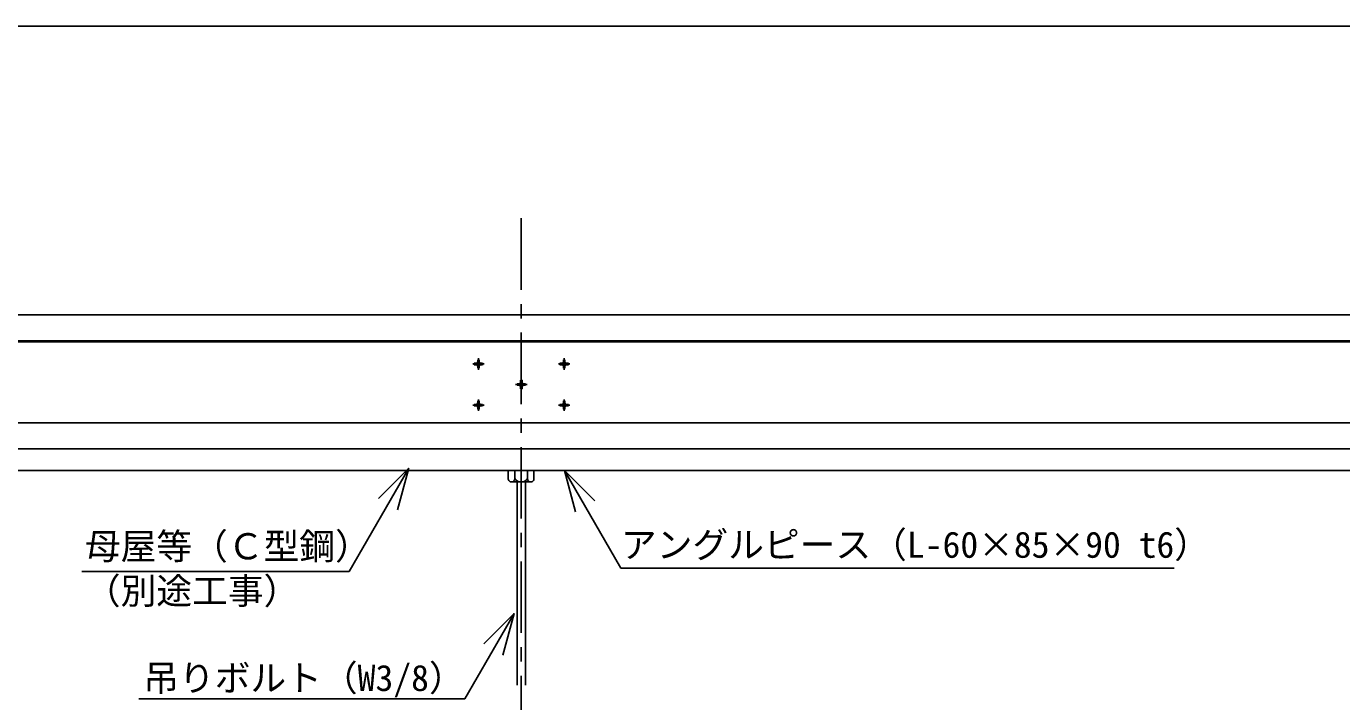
# Model space of a CAD drawing. Units: millimetres on the paper. Extents: x -204 to 206, y -141 to 144.
# Drawn here: x 40.2 to 132.2, y -61.2 to -14 of the extents above; entities that cross this region are included whole.
import ezdxf
from ezdxf.enums import TextEntityAlignment as Align

# ---------------------------------------------------------------- set-up
doc = ezdxf.new("R2010")
doc.units = ezdxf.units.MM
doc.linetypes.add('CHAIN1', pattern=[8, 5, -1, 1, -1])
for name, color, linetype in [('1-0_断面', 134, 'Continuous'), ('1-2_文字', 134, 'Continuous'), ('F-1_レイアウト', 134, 'Continuous')]:
    doc.layers.add(name, color=color, linetype=linetype)
doc.styles.add('ＭＳ ゴシック', font='')
doc.styles.get('ＭＳ ゴシック').set_extended_font_data('MS Gothic')

msp = doc.modelspace()

# ---------------------------------------------------------------- linework, layer by layer
at = {"layer": '1-0_断面', "color": 2, "linetype": 'CHAIN1'}
msp.add_line((74.847, -27.405), (74.847, -102.419), dxfattribs=at)
at = {"layer": '1-0_断面'}
for p, q in [((13.087, -34.153), (133.648, -34.153)), ((13.087, -35.973), (133.648, -35.973)), ((13.087, -36.039), (133.648, -36.039)), ((72.246, -37.596), (71.446, -37.596)), ((71.696, -37.546), (71.55, -37.546)), ((71.696, -37.646), (71.55, -37.646)), ((71.796, -37.446), (71.796, -37.3)), ((71.846, -37.996), (71.846, -37.196)), ((71.896, -37.446), (71.896, -37.3)), ((72.141, -37.546), (71.996, -37.546)), ((72.141, -37.646), (71.996, -37.646)), ((78.246, -37.596), (77.446, -37.596)), ((77.696, -37.546), (77.55, -37.546)), ((77.696, -37.646), (77.55, -37.646)), ((77.796, -37.446), (77.796, -37.3)), ((77.846, -37.996), (77.846, -37.196)), ((77.896, -37.446), (77.896, -37.3)), ((78.141, -37.546), (77.996, -37.546)), ((78.141, -37.646), (77.996, -37.646)), ((71.796, -37.892), (71.796, -37.746)), ((71.896, -37.892), (71.896, -37.746)), ((74.847, -39.433), (74.847, -38.633)), ((77.796, -37.892), (77.796, -37.746)), ((77.896, -37.892), (77.896, -37.746)), ((75.247, -39.033), (74.447, -39.033)), ((74.697, -38.983), (74.551, -38.983)), ((74.697, -39.083), (74.551, -39.083)), ((74.797, -38.883), (74.797, -38.737)), ((74.797, -39.328), (74.797, -39.183)), ((74.897, -38.883), (74.897, -38.737)), ((74.897, -39.328), (74.897, -39.183)), ((75.143, -38.983), (74.997, -38.983)), ((75.143, -39.083), (74.997, -39.083)), ((72.246, -40.469), (71.446, -40.469)), ((71.696, -40.419), (71.55, -40.419)), ((71.796, -40.319), (71.796, -40.173)), ((71.846, -40.869), (71.846, -40.069)), ((71.896, -40.319), (71.896, -40.173)), ((72.141, -40.419), (71.996, -40.419)), ((78.246, -40.469), (77.446, -40.469)), ((77.696, -40.419), (77.55, -40.419)), ((77.796, -40.319), (77.796, -40.173)), ((77.846, -40.869), (77.846, -40.069)), ((77.896, -40.319), (77.896, -40.173)), ((78.141, -40.419), (77.996, -40.419)), ((71.696, -40.519), (71.55, -40.519)), ((71.796, -40.765), (71.796, -40.619)), ((71.896, -40.765), (71.896, -40.619)), ((72.141, -40.519), (71.996, -40.519)), ((77.696, -40.519), (77.55, -40.519)), ((77.796, -40.765), (77.796, -40.619)), ((77.896, -40.765), (77.896, -40.619)), ((78.141, -40.519), (77.996, -40.519)), ((13.087, -41.719), (133.648, -41.719)), ((13.087, -43.539), (133.648, -43.539)), ((13.087, -45.045), (133.648, -45.045)), ((13.087, -45.045), (133.648, -45.045)), ((73.934, -45.642), (73.934, -45.045)), ((74.384, -45.595), (74.384, -45.045)), ((75.284, -45.595), (75.284, -45.045)), ((75.734, -45.642), (75.734, -45.045)), ((74.159, -45.845), (75.509, -45.845)), ((74.547, -60.045), (74.547, -45.845)), ((75.147, -60.045), (75.147, -45.845))]:
    msp.add_line(p, q, dxfattribs=at)
for centre, radius, start, end in [((71.846, -37.596), 0.3, 170.40593, 189.59407), ((71.696, -37.446), 0.1, 270, 0), ((71.696, -37.746), 0.1, 0, 90), ((71.846, -37.596), 0.3, 80.40593, 99.59407), ((71.996, -37.446), 0.1, 180, 270), ((71.996, -37.746), 0.1, 90, 180), ((71.846, -37.596), 0.3, 350.40593, 9.59407), ((77.846, -37.596), 0.3, 170.40593, 189.59407), ((77.696, -37.446), 0.1, 270, 0), ((77.696, -37.746), 0.1, 0, 90), ((77.846, -37.596), 0.3, 80.40593, 99.59407), ((77.996, -37.446), 0.1, 180, 270), ((77.996, -37.746), 0.1, 90, 180), ((77.846, -37.596), 0.3, 350.40593, 9.59407), ((71.846, -37.596), 0.3, 260.40593, 279.59407), ((77.846, -37.596), 0.3, 260.40593, 279.59407), ((74.847, -39.033), 0.3, 170.40593, 189.59407), ((74.697, -38.883), 0.1, 270, 0), ((74.697, -39.183), 0.1, 0, 90), ((74.847, -39.033), 0.3, 80.40593, 99.59407), ((74.847, -39.033), 0.3, 260.40593, 279.59407), ((74.997, -38.883), 0.1, 180, 270), ((74.997, -39.183), 0.1, 90, 180), ((74.847, -39.033), 0.3, 350.40593, 9.59407), ((71.846, -40.469), 0.3, 170.40593, 189.59407), ((71.696, -40.319), 0.1, 270, 0), ((71.846, -40.469), 0.3, 80.40593, 99.59407), ((71.996, -40.319), 0.1, 180, 270), ((71.846, -40.469), 0.3, 350.40593, 9.59407), ((77.846, -40.469), 0.3, 170.40593, 189.59407), ((77.696, -40.319), 0.1, 270, 0), ((77.846, -40.469), 0.3, 80.40593, 99.59407), ((77.996, -40.319), 0.1, 180, 270), ((77.846, -40.469), 0.3, 350.40593, 9.59407), ((71.696, -40.619), 0.1, 0, 90), ((71.846, -40.469), 0.3, 260.40593, 279.59407), ((71.996, -40.619), 0.1, 90, 180), ((77.696, -40.619), 0.1, 0, 90), ((77.846, -40.469), 0.3, 260.40593, 279.59407), ((77.996, -40.619), 0.1, 90, 180), ((74.159, -45.619), 0.226, 186.02525, 6.02561), ((74.834, -45.315), 0.53, 211.89079, 328.10922), ((75.509, -45.619), 0.226, 173.97441, 353.97475)]:
    msp.add_arc(centre, radius, start, end, dxfattribs=at)
at = {"layer": '1-2_文字'}
for p, q in [((62.805, -52.107), (66.972, -44.89)), ((66.972, -44.89), (64.851, -47.011)), ((66.972, -44.89), (66.196, -47.788)), ((77.86, -45.045), (78.636, -47.943)), ((77.86, -45.045), (79.981, -47.166)), ((81.805, -51.878), (77.86, -45.045)), ((44.099, -52.107), (62.805, -52.107)), ((81.805, -51.878), (120.524, -51.878)), ((74.338, -55.052), (72.217, -57.173)), ((70.896, -61.013), (48.083, -61.013))]:
    msp.add_line(p, q, dxfattribs=at)
msp.add_lwpolyline([(70.896, -61.013), (74.338, -55.052), (73.562, -57.95)], dxfattribs=at)
at = {"layer": 'F-1_レイアウト'}
msp.add_line((-63.705, -13.986), (206.295, -13.986), dxfattribs=at)

# ---------------------------------------------------------------- texts
at = {"layer": '1-2_文字', "style": 'ＭＳ ゴシック'}
for s, p in [('母屋等（Ｃ型鋼）', (44.314, -51.808)), ('アングルピース（L-60×85×90 t6）', (81.82, -51.696)), ('（別途工事）', (44.314, -54.929)), ('吊りボルト（W3/8）', (48.396, -61.013))]:
    msp.add_text(s, height=1.833, dxfattribs=at).set_placement(p, align=Align.BOTTOM_LEFT)

doc.saveas('drawing.dxf')
